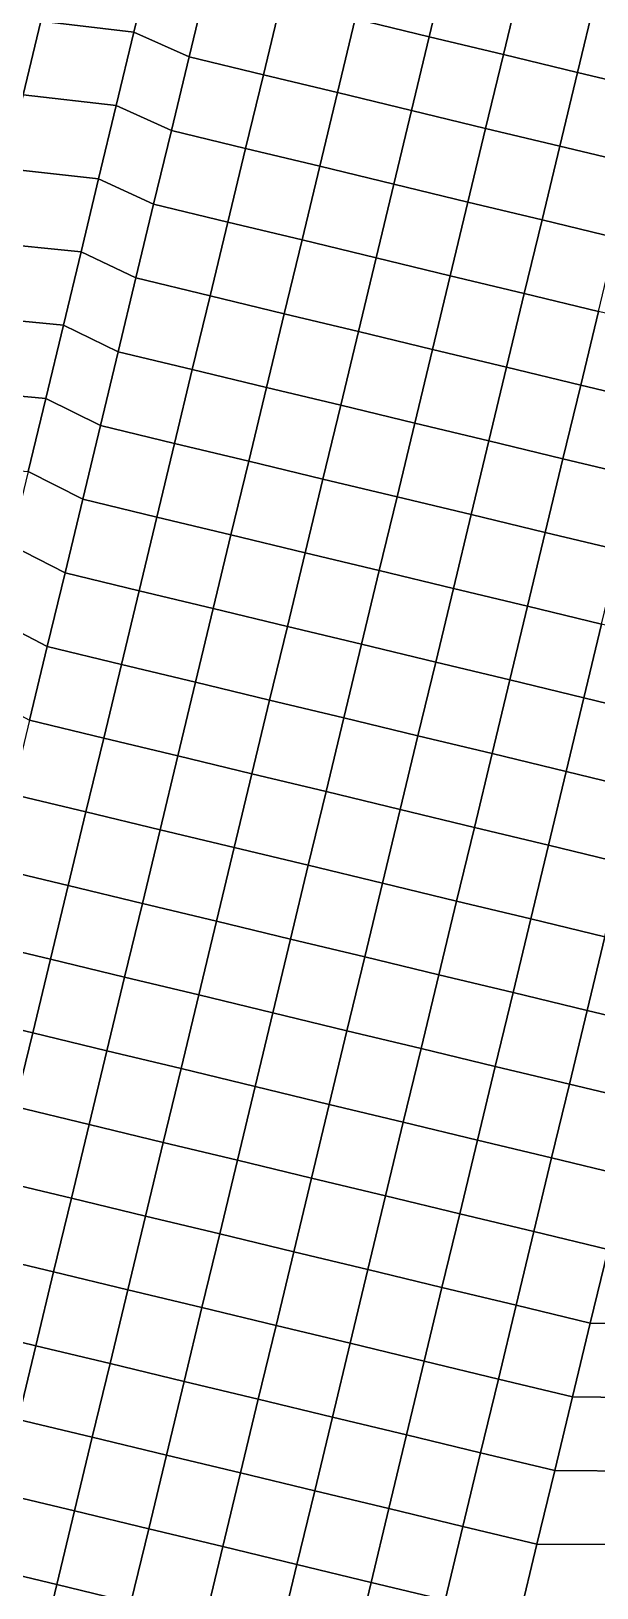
# Model space of a CAD drawing. Extents: x 0 to 37.4, y 0 to 43.4.
# Drawn here: x 11.85 to 16.36, y 16.33 to 28.73 of the extents above; entities that cross this region are included whole.
import ezdxf

# ---------------------------------------------------------------- set-up
doc = ezdxf.new("R2010")
doc.units = 0
doc.layers.get('0').update_dxf_attribs({"linetype": 'CONTINUOUS'})

msp = doc.modelspace()

# ---------------------------------------------------------------- linework, layer by layer
for p, q in [((12.11, 26.384, 3), (12.11, 26.384, 6)), ((12.11, 26.384, 6), (12.11, 26.384, 9))]:
    msp.add_line(p, q)
for points in [[(12.812, 29.3, 6), (12.072, 29.391, 6), (11.931, 28.804, 6), (12.672, 28.717, 6)], [(15.166, 29.268, 6), (14.576, 29.41, 6), (14.434, 28.823, 6), (15.025, 28.681, 6)], [(12.812, 29.3, 6), (12.672, 28.717, 6), (13.112, 28.52, 6), (13.253, 29.107, 6)], [(15.757, 29.126, 6), (15.166, 29.268, 6), (15.025, 28.681, 6), (15.616, 28.538, 6)], [(13.844, 28.965, 6), (13.253, 29.107, 6), (13.112, 28.52, 6), (13.703, 28.378, 6)], [(16.347, 28.983, 6), (15.757, 29.126, 6), (15.616, 28.538, 6), (16.206, 28.396, 6)], [(11.931, 28.804, 6), (11.34, 28.946, 6), (11.199, 28.359, 6), (11.79, 28.217, 6)], [(14.434, 28.823, 6), (13.844, 28.965, 6), (13.703, 28.378, 6), (14.293, 28.236, 6)], [(16.938, 28.841, 6), (16.347, 28.983, 6), (16.206, 28.396, 6), (16.797, 28.254, 6)], [(12.672, 28.717, 6), (11.931, 28.804, 6), (11.79, 28.217, 6), (12.531, 28.134, 6)], [(15.025, 28.681, 6), (14.434, 28.823, 6), (14.293, 28.236, 6), (14.884, 28.094, 6)], [(12.672, 28.717, 6), (12.531, 28.134, 6), (12.971, 27.933, 6), (13.112, 28.52, 6)], [(15.616, 28.538, 6), (15.025, 28.681, 6), (14.884, 28.094, 6), (15.474, 27.951, 6)], [(13.703, 28.378, 6), (13.112, 28.52, 6), (12.971, 27.933, 6), (13.561, 27.791, 6)], [(16.206, 28.396, 6), (15.616, 28.538, 6), (15.474, 27.951, 6), (16.065, 27.809, 6)], [(16.797, 28.254, 6), (16.206, 28.396, 6), (16.065, 27.809, 6), (16.655, 27.667, 6)], [(14.293, 28.236, 6), (13.703, 28.378, 6), (13.561, 27.791, 6), (14.152, 27.649, 6)], [(12.531, 28.134, 6), (11.79, 28.217, 6), (11.648, 27.63, 6), (12.391, 27.55, 6)], [(14.884, 28.094, 6), (14.293, 28.236, 6), (14.152, 27.649, 6), (14.742, 27.506, 6)], [(12.531, 28.134, 6), (12.391, 27.55, 6), (12.829, 27.346, 6), (12.971, 27.933, 6)], [(15.474, 27.951, 6), (14.884, 28.094, 6), (14.742, 27.506, 6), (15.333, 27.364, 6)], [(13.561, 27.791, 6), (12.971, 27.933, 6), (12.829, 27.346, 6), (13.42, 27.204, 6)], [(16.065, 27.809, 6), (15.474, 27.951, 6), (15.333, 27.364, 6), (15.924, 27.222, 6)], [(14.152, 27.649, 6), (13.561, 27.791, 6), (13.42, 27.204, 6), (14.011, 27.062, 6)], [(16.655, 27.667, 6), (16.065, 27.809, 6), (15.924, 27.222, 6), (16.514, 27.08, 6)], [(12.391, 27.55, 6), (11.648, 27.63, 6), (11.507, 27.043, 6), (12.251, 26.967, 6)], [(12.391, 27.55, 6), (12.251, 26.967, 6), (12.688, 26.759, 6), (12.829, 27.346, 6)], [(14.742, 27.506, 6), (14.152, 27.649, 6), (14.011, 27.062, 6), (14.601, 26.919, 6)], [(15.333, 27.364, 6), (14.742, 27.506, 6), (14.601, 26.919, 6), (15.192, 26.777, 6)], [(13.42, 27.204, 6), (12.829, 27.346, 6), (12.688, 26.759, 6), (13.279, 26.617, 6)], [(15.924, 27.222, 6), (15.333, 27.364, 6), (15.192, 26.777, 6), (15.782, 26.635, 6)], [(14.011, 27.062, 6), (13.42, 27.204, 6), (13.279, 26.617, 6), (13.869, 26.474, 6)], [(16.514, 27.08, 6), (15.924, 27.222, 6), (15.782, 26.635, 6), (16.373, 26.493, 6)], [(12.251, 26.967, 6), (11.507, 27.043, 6), (11.366, 26.456, 6), (12.11, 26.384, 6)], [(14.601, 26.919, 6), (14.011, 27.062, 6), (13.869, 26.474, 6), (14.46, 26.332, 6)], [(12.251, 26.967, 6), (12.11, 26.384, 6), (12.547, 26.172, 6), (12.688, 26.759, 6)], [(15.192, 26.777, 6), (14.601, 26.919, 6), (14.46, 26.332, 6), (15.05, 26.19, 6)], [(13.279, 26.617, 6), (12.688, 26.759, 6), (12.547, 26.172, 6), (13.137, 26.029, 6)], [(15.782, 26.635, 6), (15.192, 26.777, 6), (15.05, 26.19, 6), (15.641, 26.048, 6)], [(13.869, 26.474, 6), (13.279, 26.617, 6), (13.137, 26.029, 6), (13.728, 25.887, 6)], [(16.373, 26.493, 6), (15.782, 26.635, 6), (15.641, 26.048, 6), (16.231, 25.906, 6)], [(12.11, 26.384, 6), (11.366, 26.456, 6), (11.224, 25.869, 6), (11.97, 25.8, 6)], [(14.46, 26.332, 6), (13.869, 26.474, 6), (13.728, 25.887, 6), (14.319, 25.745, 6)], [(16.963, 26.351, 6), (16.373, 26.493, 6), (16.231, 25.906, 6), (16.822, 25.764, 6)], [(12.11, 26.384, 6), (11.97, 25.8, 6), (12.405, 25.585, 6), (12.547, 26.172, 6)], [(15.05, 26.19, 6), (14.46, 26.332, 6), (14.319, 25.745, 6), (14.909, 25.603, 6)], [(13.137, 26.029, 6), (12.547, 26.172, 6), (12.405, 25.585, 6), (12.996, 25.442, 6)], [(15.641, 26.048, 6), (15.05, 26.19, 6), (14.909, 25.603, 6), (15.5, 25.461, 6)], [(16.231, 25.906, 6), (15.641, 26.048, 6), (15.5, 25.461, 6), (16.09, 25.319, 6)], [(13.728, 25.887, 6), (13.137, 26.029, 6), (12.996, 25.442, 6), (13.587, 25.3, 6)], [(11.97, 25.8, 6), (11.224, 25.869, 6), (11.083, 25.282, 6), (11.829, 25.217, 6)], [(11.97, 25.8, 6), (11.829, 25.217, 6), (12.264, 24.997, 6), (12.405, 25.585, 6)], [(14.319, 25.745, 6), (13.728, 25.887, 6), (13.587, 25.3, 6), (14.177, 25.158, 6)], [(16.822, 25.764, 6), (16.231, 25.906, 6), (16.09, 25.319, 6), (16.681, 25.177, 6)], [(14.909, 25.603, 6), (14.319, 25.745, 6), (14.177, 25.158, 6), (14.768, 25.016, 6)], [(12.996, 25.442, 6), (12.405, 25.585, 6), (12.264, 24.997, 6), (12.855, 24.855, 6)], [(15.5, 25.461, 6), (14.909, 25.603, 6), (14.768, 25.016, 6), (15.358, 24.874, 6)], [(13.587, 25.3, 6), (12.996, 25.442, 6), (12.855, 24.855, 6), (13.445, 24.713, 6)], [(16.09, 25.319, 6), (15.5, 25.461, 6), (15.358, 24.874, 6), (15.949, 24.732, 6)], [(14.177, 25.158, 6), (13.587, 25.3, 6), (13.445, 24.713, 6), (14.036, 24.571, 6)], [(16.681, 25.177, 6), (16.09, 25.319, 6), (15.949, 24.732, 6), (16.539, 24.59, 6)], [(11.829, 25.217, 6), (11.689, 24.634, 6), (12.123, 24.41, 6), (12.264, 24.997, 6)], [(14.768, 25.016, 6), (14.177, 25.158, 6), (14.036, 24.571, 6), (14.626, 24.429, 6)], [(12.855, 24.855, 6), (12.264, 24.997, 6), (12.123, 24.41, 6), (12.713, 24.268, 6)], [(15.358, 24.874, 6), (14.768, 25.016, 6), (14.626, 24.429, 6), (15.217, 24.287, 6)], [(13.445, 24.713, 6), (12.855, 24.855, 6), (12.713, 24.268, 6), (13.304, 24.126, 6)], [(15.949, 24.732, 6), (15.358, 24.874, 6), (15.217, 24.287, 6), (15.807, 24.145, 6)], [(14.036, 24.571, 6), (13.445, 24.713, 6), (13.304, 24.126, 6), (13.895, 23.984, 6)], [(16.539, 24.59, 6), (15.949, 24.732, 6), (15.807, 24.145, 6), (16.398, 24.003, 6)], [(11.689, 24.634, 6), (11.549, 24.05, 6), (11.982, 23.823, 6), (12.123, 24.41, 6)], [(14.626, 24.429, 6), (14.036, 24.571, 6), (13.895, 23.984, 6), (14.485, 23.842, 6)], [(15.217, 24.287, 6), (14.626, 24.429, 6), (14.485, 23.842, 6), (15.076, 23.7, 6)], [(12.713, 24.268, 6), (12.123, 24.41, 6), (11.982, 23.823, 6), (12.572, 23.681, 6)], [(13.304, 24.126, 6), (12.713, 24.268, 6), (12.572, 23.681, 6), (13.163, 23.539, 6)], [(15.807, 24.145, 6), (15.217, 24.287, 6), (15.076, 23.7, 6), (15.666, 23.558, 6)], [(13.895, 23.984, 6), (13.304, 24.126, 6), (13.163, 23.539, 6), (13.753, 23.397, 6)], [(16.398, 24.003, 6), (15.807, 24.145, 6), (15.666, 23.558, 6), (16.257, 23.415, 6)], [(11.549, 24.05, 6), (11.408, 23.467, 6), (11.84, 23.236, 6), (11.982, 23.823, 6)], [(14.485, 23.842, 6), (13.895, 23.984, 6), (13.753, 23.397, 6), (14.344, 23.255, 6)], [(16.989, 23.86, 6), (16.398, 24.003, 6), (16.257, 23.415, 6), (16.847, 23.273, 6)], [(12.572, 23.681, 6), (11.982, 23.823, 6), (11.84, 23.236, 6), (12.431, 23.094, 6)], [(15.076, 23.7, 6), (14.485, 23.842, 6), (14.344, 23.255, 6), (14.934, 23.113, 6)], [(15.666, 23.558, 6), (15.076, 23.7, 6), (14.934, 23.113, 6), (15.525, 22.971, 6)], [(13.163, 23.539, 6), (12.572, 23.681, 6), (12.431, 23.094, 6), (13.021, 22.952, 6)], [(13.753, 23.397, 6), (13.163, 23.539, 6), (13.021, 22.952, 6), (13.612, 22.81, 6)], [(16.257, 23.415, 6), (15.666, 23.558, 6), (15.525, 22.971, 6), (16.116, 22.828, 6)], [(14.344, 23.255, 6), (13.753, 23.397, 6), (13.612, 22.81, 6), (14.203, 22.668, 6)], [(16.847, 23.273, 6), (16.257, 23.415, 6), (16.116, 22.828, 6), (16.706, 22.686, 6)], [(12.431, 23.094, 6), (11.84, 23.236, 6), (11.699, 22.649, 6), (12.29, 22.507, 6)], [(14.934, 23.113, 6), (14.344, 23.255, 6), (14.203, 22.668, 6), (14.793, 22.526, 6)], [(13.021, 22.952, 6), (12.431, 23.094, 6), (12.29, 22.507, 6), (12.88, 22.365, 6)], [(15.525, 22.971, 6), (14.934, 23.113, 6), (14.793, 22.526, 6), (15.384, 22.383, 6)], [(13.612, 22.81, 6), (13.021, 22.952, 6), (12.88, 22.365, 6), (13.471, 22.223, 6)], [(16.116, 22.828, 6), (15.525, 22.971, 6), (15.384, 22.383, 6), (15.974, 22.241, 6)], [(16.706, 22.686, 6), (16.116, 22.828, 6), (15.974, 22.241, 6), (16.565, 22.099, 6)], [(14.203, 22.668, 6), (13.612, 22.81, 6), (13.471, 22.223, 6), (14.061, 22.081, 6)], [(12.29, 22.507, 6), (11.699, 22.649, 6), (11.558, 22.062, 6), (12.148, 21.92, 6)], [(14.793, 22.526, 6), (14.203, 22.668, 6), (14.061, 22.081, 6), (14.652, 21.938, 6)], [(12.88, 22.365, 6), (12.29, 22.507, 6), (12.148, 21.92, 6), (12.739, 21.778, 6)], [(15.384, 22.383, 6), (14.793, 22.526, 6), (14.652, 21.938, 6), (15.242, 21.796, 6)], [(13.471, 22.223, 6), (12.88, 22.365, 6), (12.739, 21.778, 6), (13.329, 21.636, 6)], [(15.974, 22.241, 6), (15.384, 22.383, 6), (15.242, 21.796, 6), (15.833, 21.654, 6)], [(14.061, 22.081, 6), (13.471, 22.223, 6), (13.329, 21.636, 6), (13.92, 21.494, 6)], [(16.565, 22.099, 6), (15.974, 22.241, 6), (15.833, 21.654, 6), (16.423, 21.512, 6)], [(14.652, 21.938, 6), (14.061, 22.081, 6), (13.92, 21.494, 6), (14.511, 21.351, 6)], [(12.148, 21.92, 6), (11.558, 22.062, 6), (11.416, 21.475, 6), (12.007, 21.333, 6)], [(12.739, 21.778, 6), (12.148, 21.92, 6), (12.007, 21.333, 6), (12.598, 21.191, 6)], [(15.242, 21.796, 6), (14.652, 21.938, 6), (14.511, 21.351, 6), (15.101, 21.209, 6)], [(13.329, 21.636, 6), (12.739, 21.778, 6), (12.598, 21.191, 6), (13.188, 21.049, 6)], [(15.833, 21.654, 6), (15.242, 21.796, 6), (15.101, 21.209, 6), (15.692, 21.067, 6)], [(13.92, 21.494, 6), (13.329, 21.636, 6), (13.188, 21.049, 6), (13.779, 20.906, 6)], [(16.423, 21.512, 6), (15.833, 21.654, 6), (15.692, 21.067, 6), (16.282, 20.925, 6)], [(12.007, 21.333, 6), (11.416, 21.475, 6), (11.275, 20.888, 6), (11.866, 20.746, 6)], [(14.511, 21.351, 6), (13.92, 21.494, 6), (13.779, 20.906, 6), (14.369, 20.764, 6)], [(17.014, 21.37, 6), (16.423, 21.512, 6), (16.282, 20.925, 6), (16.873, 20.783, 6)], [(12.598, 21.191, 6), (12.007, 21.333, 6), (11.866, 20.746, 6), (12.456, 20.604, 6)], [(15.101, 21.209, 6), (14.511, 21.351, 6), (14.369, 20.764, 6), (14.96, 20.622, 6)], [(15.692, 21.067, 6), (15.101, 21.209, 6), (14.96, 20.622, 6), (15.55, 20.48, 6)], [(13.188, 21.049, 6), (12.598, 21.191, 6), (12.456, 20.604, 6), (13.047, 20.462, 6)], [(13.779, 20.906, 6), (13.188, 21.049, 6), (13.047, 20.462, 6), (13.637, 20.319, 6)], [(16.282, 20.925, 6), (15.692, 21.067, 6), (15.55, 20.48, 6), (16.141, 20.338, 6)], [(11.866, 20.746, 6), (11.275, 20.888, 6), (11.134, 20.301, 6), (11.724, 20.159, 6)], [(14.369, 20.764, 6), (13.779, 20.906, 6), (13.637, 20.319, 6), (14.228, 20.177, 6)], [(16.873, 20.783, 6), (16.282, 20.925, 6), (16.141, 20.338, 6), (16.731, 20.196, 6)], [(12.456, 20.604, 6), (11.866, 20.746, 6), (11.724, 20.159, 6), (12.315, 20.017, 6)], [(14.96, 20.622, 6), (14.369, 20.764, 6), (14.228, 20.177, 6), (14.818, 20.035, 6)], [(13.047, 20.462, 6), (12.456, 20.604, 6), (12.315, 20.017, 6), (12.905, 19.874, 6)], [(15.55, 20.48, 6), (14.96, 20.622, 6), (14.818, 20.035, 6), (15.409, 19.893, 6)], [(13.637, 20.319, 6), (13.047, 20.462, 6), (12.905, 19.874, 6), (13.496, 19.732, 6)], [(16.141, 20.338, 6), (15.55, 20.48, 6), (15.409, 19.893, 6), (15.999, 19.751, 6)], [(16.731, 20.196, 6), (16.141, 20.338, 6), (15.999, 19.751, 6), (16.59, 19.609, 6)], [(14.228, 20.177, 6), (13.637, 20.319, 6), (13.496, 19.732, 6), (14.086, 19.59, 6)], [(12.315, 20.017, 6), (11.724, 20.159, 6), (11.583, 19.572, 6), (12.174, 19.429, 6)], [(14.818, 20.035, 6), (14.228, 20.177, 6), (14.086, 19.59, 6), (14.677, 19.448, 6)], [(12.905, 19.874, 6), (12.315, 20.017, 6), (12.174, 19.429, 6), (12.764, 19.287, 6)], [(15.409, 19.893, 6), (14.818, 20.035, 6), (14.677, 19.448, 6), (15.268, 19.306, 6)], [(13.496, 19.732, 6), (12.905, 19.874, 6), (12.764, 19.287, 6), (13.355, 19.145, 6)], [(15.999, 19.751, 6), (15.409, 19.893, 6), (15.268, 19.306, 6), (15.858, 19.164, 6)], [(14.086, 19.59, 6), (13.496, 19.732, 6), (13.355, 19.145, 6), (13.945, 19.003, 6)], [(16.59, 19.609, 6), (15.999, 19.751, 6), (15.858, 19.164, 6), (16.449, 19.021, 6)], [(12.174, 19.429, 6), (11.583, 19.572, 6), (11.442, 18.985, 6), (12.032, 18.842, 6)], [(14.677, 19.448, 6), (14.086, 19.59, 6), (13.945, 19.003, 6), (14.536, 18.861, 6)], [(12.764, 19.287, 6), (12.174, 19.429, 6), (12.032, 18.842, 6), (12.623, 18.7, 6)], [(15.268, 19.306, 6), (14.677, 19.448, 6), (14.536, 18.861, 6), (15.126, 18.719, 6)], [(13.355, 19.145, 6), (12.764, 19.287, 6), (12.623, 18.7, 6), (13.213, 18.558, 6)], [(15.858, 19.164, 6), (15.268, 19.306, 6), (15.126, 18.719, 6), (15.717, 18.577, 6)], [(13.945, 19.003, 6), (13.355, 19.145, 6), (13.213, 18.558, 6), (13.804, 18.416, 6)], [(16.449, 19.021, 6), (15.858, 19.164, 6), (15.717, 18.577, 6), (16.307, 18.434, 6)], [(12.032, 18.842, 6), (11.442, 18.985, 6), (11.3, 18.397, 6), (11.891, 18.255, 6)], [(14.536, 18.861, 6), (13.945, 19.003, 6), (13.804, 18.416, 6), (14.395, 18.274, 6)], [(17.123, 19.006, 6), (16.449, 19.021, 6), (16.307, 18.434, 6), (16.983, 18.422, 6)], [(15.126, 18.719, 6), (14.536, 18.861, 6), (14.395, 18.274, 6), (14.985, 18.132, 6)], [(12.623, 18.7, 6), (12.032, 18.842, 6), (11.891, 18.255, 6), (12.482, 18.113, 6)], [(13.213, 18.558, 6), (12.623, 18.7, 6), (12.482, 18.113, 6), (13.072, 17.971, 6)], [(15.717, 18.577, 6), (15.126, 18.719, 6), (14.985, 18.132, 6), (15.576, 17.989, 6)], [(13.804, 18.416, 6), (13.213, 18.558, 6), (13.072, 17.971, 6), (13.663, 17.829, 6)], [(16.307, 18.434, 6), (15.717, 18.577, 6), (15.576, 17.989, 6), (16.166, 17.847, 6)], [(11.891, 18.255, 6), (11.3, 18.397, 6), (11.159, 17.81, 6), (11.75, 17.668, 6)], [(14.395, 18.274, 6), (13.804, 18.416, 6), (13.663, 17.829, 6), (14.253, 17.687, 6)], [(16.983, 18.422, 6), (16.307, 18.434, 6), (16.166, 17.847, 6), (16.842, 17.839, 6)], [(12.482, 18.113, 6), (11.891, 18.255, 6), (11.75, 17.668, 6), (12.34, 17.526, 6)], [(14.985, 18.132, 6), (14.395, 18.274, 6), (14.253, 17.687, 6), (14.844, 17.545, 6)], [(13.072, 17.971, 6), (12.482, 18.113, 6), (12.34, 17.526, 6), (12.931, 17.384, 6)], [(15.576, 17.989, 6), (14.985, 18.132, 6), (14.844, 17.545, 6), (15.434, 17.402, 6)], [(16.166, 17.847, 6), (15.576, 17.989, 6), (15.434, 17.402, 6), (16.025, 17.26, 6)], [(13.663, 17.829, 6), (13.072, 17.971, 6), (12.931, 17.384, 6), (13.521, 17.242, 6)], [(14.253, 17.687, 6), (13.663, 17.829, 6), (13.521, 17.242, 6), (14.112, 17.1, 6)], [(16.842, 17.839, 6), (16.166, 17.847, 6), (16.025, 17.26, 6), (16.702, 17.256, 6)], [(12.34, 17.526, 6), (11.75, 17.668, 6), (11.608, 17.081, 6), (12.199, 16.939, 6)], [(14.844, 17.545, 6), (14.253, 17.687, 6), (14.112, 17.1, 6), (14.702, 16.957, 6)], [(12.931, 17.384, 6), (12.34, 17.526, 6), (12.199, 16.939, 6), (12.79, 16.797, 6)], [(15.434, 17.402, 6), (14.844, 17.545, 6), (14.702, 16.957, 6), (15.293, 16.815, 6)], [(13.521, 17.242, 6), (12.931, 17.384, 6), (12.79, 16.797, 6), (13.38, 16.655, 6)], [(16.025, 17.26, 6), (15.434, 17.402, 6), (15.293, 16.815, 6), (15.883, 16.673, 6)], [(14.112, 17.1, 6), (13.521, 17.242, 6), (13.38, 16.655, 6), (13.971, 16.512, 6)], [(16.702, 17.256, 6), (16.025, 17.26, 6), (15.883, 16.673, 6), (16.561, 16.672, 6)], [(12.199, 16.939, 6), (11.608, 17.081, 6), (11.467, 16.494, 6), (12.058, 16.352, 6)], [(14.702, 16.957, 6), (14.112, 17.1, 6), (13.971, 16.512, 6), (14.561, 16.37, 6)], [(12.79, 16.797, 6), (12.199, 16.939, 6), (12.058, 16.352, 6), (12.648, 16.21, 6)], [(15.293, 16.815, 6), (14.702, 16.957, 6), (14.561, 16.37, 6), (15.152, 16.228, 6)], [(13.38, 16.655, 6), (12.79, 16.797, 6), (12.648, 16.21, 6), (13.239, 16.068, 6)], [(15.883, 16.673, 6), (15.293, 16.815, 6), (15.152, 16.228, 6), (15.742, 16.086, 6)], [(13.971, 16.512, 6), (13.38, 16.655, 6), (13.239, 16.068, 6), (13.829, 15.925, 6)], [(16.561, 16.672, 6), (15.883, 16.673, 6), (15.742, 16.086, 6), (16.421, 16.089, 6)], [(12.058, 16.352, 6), (11.467, 16.494, 6), (11.326, 15.907, 6), (11.916, 15.765, 6)], [(14.561, 16.37, 6), (13.971, 16.512, 6), (13.829, 15.925, 6), (14.42, 15.783, 6)], [(15.152, 16.228, 6), (14.561, 16.37, 6), (14.42, 15.783, 6), (15.01, 15.641, 6)], [(12.648, 16.21, 6), (12.058, 16.352, 6), (11.916, 15.765, 6), (12.507, 15.623, 6)]]:
    msp.add_3dface(points)

doc.saveas('drawing.dxf')
